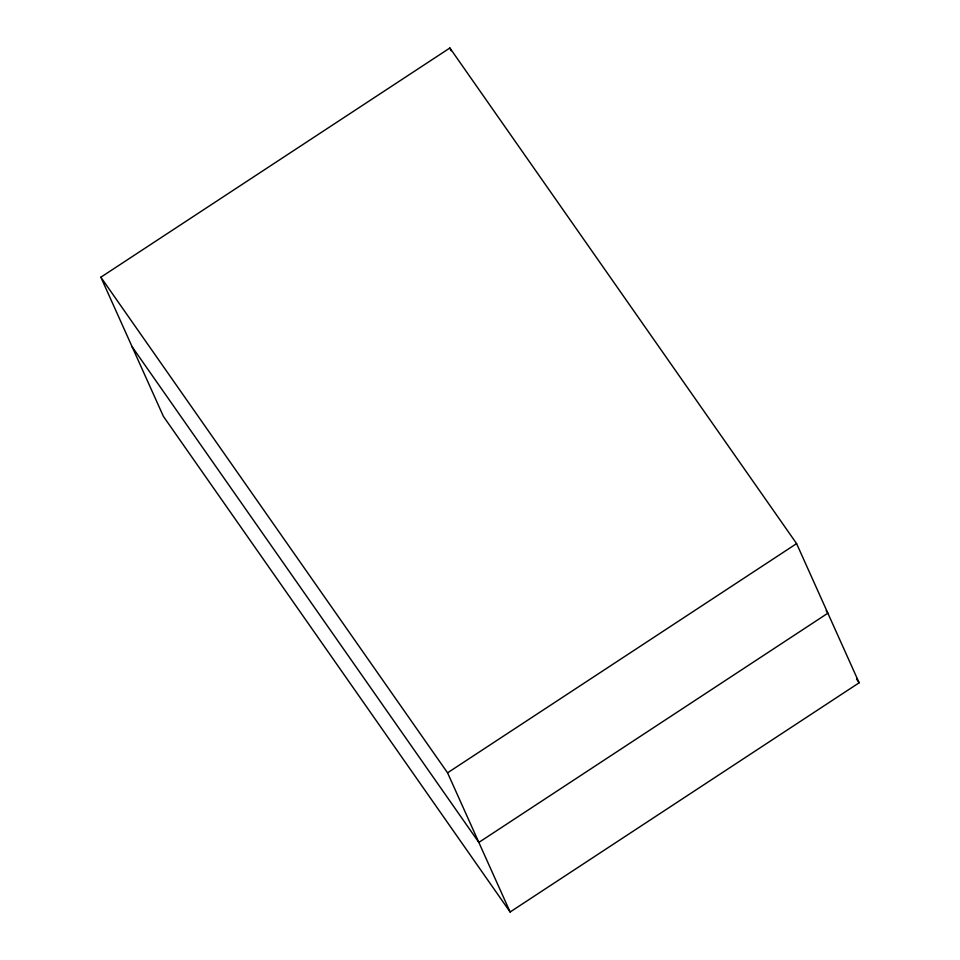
<?xml version="1.0" encoding="UTF-8"?>
<svg xmlns="http://www.w3.org/2000/svg" width="960" height="960" viewBox="0 0 960 960"><rect width="100%" height="100%" fill="white"/><g stroke="black" fill="none" stroke-linecap="round" stroke-linejoin="round"><path stroke-width="1.44" d="M100.86 277.212L449.88 48L796.596 543.612L859.14 682.788L510.12 912L163.404 416.388L100.86 277.212L447.564 772.824L510.12 912M447.564 772.824L796.596 543.612M826.152 610.752L827.868 613.2L478.848 842.412L132.132 346.8M856.572 679.116L859.14 682.788M449.88 48L451.104 50.724"/></g></svg>
